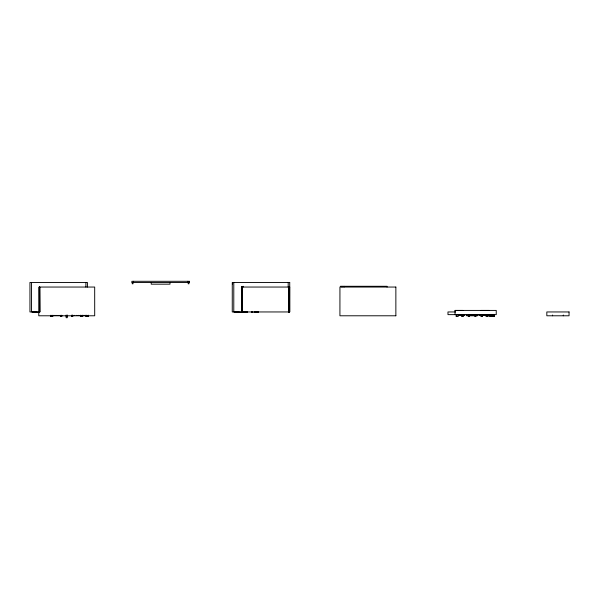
<?xml version="1.0" encoding="UTF-8"?>
<svg xmlns="http://www.w3.org/2000/svg" width="599" height="599" viewBox="0 0 599 599"><rect width="100%" height="100%" fill="white"/><g stroke="black" fill="none" stroke-linecap="round" stroke-linejoin="round"><path stroke-width="0.9" d="M289.714 282.451L232.27 282.451L232.255 311.952L289.729 311.952L289.729 282.451M340.322 286.285L387.051 286.285L387.051 287.048M289.729 287.048L241.434 287.048L241.532 311.952M395.849 287.048L339.94 287.048L339.925 315.785L395.849 315.785M455.045 314.632L455.045 310.417L462.885 310.424M489.181 310.417L481.027 310.417M455.045 310.417L496.242 310.417L496.249 314.632L447.985 314.632L447.97 311.952L455.607 311.952M39.841 311.952L29.95 311.952L29.95 282.451L87.409 282.451L87.424 287.056M32.705 312.416L34.293 312.416L34.278 311.952M34.585 312.416L36.239 312.416L36.239 311.952M235.018 312.416L236.598 312.416L236.583 311.952M243.164 311.952L243.164 312.416L244.819 312.416L244.819 311.952M246.818 312.416L246.803 311.952L246.781 312.416L247.589 312.416L247.589 311.952M52.637 315.403L53.506 315.403M54.516 315.403L55.303 315.403M56.538 315.403L57.227 315.403M58.665 315.403L59.256 315.403M74.239 315.403L74.83 315.403M76.268 315.403L76.957 315.403M78.184 315.403L78.971 315.403M79.981 315.403L80.858 315.403M83.126 315.403L84.137 315.403M84.437 315.403L87.604 315.403M471.039 315.403L470.911 314.632M489.802 315.403L490.873 315.403L490.768 314.632M491.824 315.403L493.681 315.403L493.628 314.632M466.748 315.785L477.478 315.785M66.16 316.549L67.305 316.549M563.3 315.014L563.3 315.785M552.577 315.014L552.577 315.785M494.392 314.632L494.377 315.403M494.182 314.632L494.182 316.549L489.802 316.549L489.802 314.632M494.093 314.632L494.093 316.549M492.902 314.632L492.97 315.403M492.116 314.632L492.116 316.549M491.854 314.632L491.854 316.549M490.064 314.632L490.064 316.549M489.907 314.632L489.907 315.403M489.503 314.632L489.503 315.403L488.492 315.403L488.492 314.632M489.383 314.632L489.383 315.403M488.612 314.632L488.612 315.403M488.088 314.632L488.088 316.549L486.051 316.549L486.074 314.632M487.683 314.632L487.683 316.549M486.223 314.632L486.223 315.403L485.347 315.403L485.347 314.632M485.497 314.632L485.497 315.403M484.336 314.632L484.336 315.403L483.55 315.403L483.55 314.632M484.179 314.632L484.179 315.403M483.715 314.632L483.715 315.403M482.495 314.632L482.495 316.549L480.937 316.549L480.937 314.632M481.978 314.632L481.978 316.549M480.196 314.632L480.196 315.403L479.604 315.403L479.604 314.632M480.016 314.632L480.016 315.403M479.784 314.632L479.784 315.403M477.98 314.632L477.98 315.403L477.493 315.403L477.493 314.632M477.792 314.632L477.792 315.403M477.68 314.632L477.68 315.403M475.883 314.632L475.883 316.549L474.955 316.549L474.955 314.632M475.524 314.632L475.524 316.549M475.314 314.632L475.314 316.549M473.315 314.632L473.375 315.403L473.12 314.632M473.18 314.632L473.18 315.403M469.264 314.632L469.264 316.549L468.336 316.549L468.336 314.632M468.905 314.632L468.905 316.549M468.695 314.632L468.695 316.549M466.726 314.632L466.726 315.403L466.247 315.403L466.247 314.632M466.546 314.632L466.434 315.403M464.622 314.632L464.622 315.403L464.03 315.403L464.03 314.632M464.442 314.632L464.442 315.403M464.21 314.632L464.21 315.403M463.289 314.632L463.289 316.549L461.732 316.549L461.732 314.632M462.772 314.632L462.772 316.549M462.241 314.632L462.241 316.549M460.668 314.632L460.668 315.403L459.882 315.403L459.882 314.632M460.511 314.632L460.511 315.403M460.047 314.632L460.047 315.403M458.871 314.632L458.871 315.403L458.003 315.403L458.003 314.632M458.722 314.632L458.722 315.403M458.153 314.632L458.168 316.549L456.139 316.549L456.139 314.632M456.543 314.632L456.543 316.549M395.864 287.048L395.864 315.785M344.043 286.285L344.043 287.048M341.999 286.285L341.999 287.048M289.676 287.048L289.639 311.952M289.527 287.048L289.587 311.952M289.377 287.048L289.452 311.952M289.295 287.048L289.295 311.952M289.107 287.048L289.205 311.952M289.01 287.048L289.01 311.952M288.92 287.048L288.92 311.952M288.823 287.048L288.725 311.952M288.636 287.048L288.636 311.952M288.553 287.048L288.553 311.952M288.194 282.451L288.194 287.048M258.506 311.952L258.506 312.416L256.26 312.416L256.26 311.952M258.326 311.952L258.326 312.416M258.259 311.952L258.259 312.416M257.989 311.952L257.944 312.416M257.884 311.952L257.884 312.416M257.54 311.952L257.615 312.416M257.383 311.952L257.278 312.416M257.068 311.952L257.061 312.416M256.993 311.952L257.008 312.416M256.896 311.952L256.784 312.416M256.731 311.952L256.724 312.416M256.597 311.952L256.634 312.416M256.432 311.952L256.432 312.416M256.065 311.952L256.065 312.416L255.249 312.416L255.249 311.952M256.028 311.952L256.028 312.416M255.421 311.952L255.421 312.416M255.114 311.952L255.114 312.416L254.058 312.416L254.058 311.952M254.672 311.952L254.672 312.416M254.5 311.952L254.5 312.416M252.179 311.952L252.172 312.416L251.385 312.416L251.385 311.952L251.49 312.416M252.082 311.952L252.089 312.416M251.999 311.952L251.917 312.416M251.835 311.952L251.887 312.416M251.752 311.952L251.73 312.416M251.573 311.952L251.558 312.416M247.477 311.952L247.432 312.416M247.372 311.952L247.305 312.416L247.29 311.952M247.14 311.952L247.125 312.416M246.945 311.952L246.945 312.416M246.459 311.952L246.459 312.416L245.088 312.416L245.088 311.952M246.384 311.952L246.384 312.416M245.38 311.952L245.38 312.416M244.677 311.952L244.699 312.416M244.355 311.952L244.37 312.416M244.145 311.952L244.145 312.416M244.003 311.952L243.935 312.416L243.875 311.952M243.763 311.952L243.741 312.416M243.576 311.952L243.658 312.416M243.479 311.952L243.434 312.416M243.314 311.952L243.321 312.416M243.231 311.952L243.179 312.416M243.142 286.285L243.142 287.048M242.999 311.952L242.999 312.416L242.355 311.952M242.767 311.952L242.767 312.416M242.588 311.952L242.595 312.416M242.475 311.952L242.475 312.416M242.146 287.048L242.056 311.952M242.003 287.048L241.996 312.416L241.165 312.416L241.165 311.952M241.876 287.048L241.876 311.952M241.711 287.048L241.794 311.952M241.622 287.048L241.622 311.952M240.087 311.952L240.087 312.416L238.821 312.416L238.821 311.952M239.106 311.952L239.106 312.416M238.544 311.952L238.544 312.416L236.89 312.416L236.904 311.952M238.409 311.952L238.402 312.416M238.26 311.952L238.29 312.416M238.08 311.952L238.095 312.416M237.87 311.952L237.87 312.416M237.736 311.952L237.736 312.416M237.661 311.952L237.601 312.416M237.474 311.952L237.474 312.416M237.391 311.952L237.384 312.416M237.241 311.952L237.309 312.416M237.159 311.952L237.159 312.416M237.047 311.952L236.957 312.416M236.553 311.952L236.485 312.416M236.388 311.952L236.388 312.416M236.208 311.952L236.306 312.416M236.141 311.952L236.148 312.416M236.043 312.416L235.991 311.952L235.931 312.416M235.804 311.952L235.804 312.416M235.624 311.952L235.669 312.416M235.467 311.952L235.467 312.416M235.332 311.952L235.325 312.416L235.22 311.952M235.122 311.952L235.122 312.416L235.025 311.952M233.79 282.451L233.79 311.952M232.637 282.451L232.637 283.986M188.962 282.451L188.962 283.791L188.191 283.791L188.191 282.451M187.809 281.298L187.809 282.451M169.996 282.451L169.996 284.173L151.218 284.173L151.218 282.451M133.405 281.298L133.405 282.451M133.015 282.451L133.015 283.791L132.252 283.791L132.252 282.451M88.367 315.276L88.367 316.549L85.994 316.549L85.994 315.276M88.218 315.276L88.218 316.549M86.144 315.276L86.144 316.549M85.889 282.451L85.889 287.048M82.722 315.276L82.722 316.549L80.685 316.549L80.685 315.276M82.318 315.276L82.318 316.549M81.097 315.276L81.097 316.549M72.793 315.276L72.793 316.549L71.648 316.549L71.648 315.276M72.239 315.276L72.239 316.549M72.097 315.014L72.097 315.785M67.305 315.014L67.305 317.702L66.16 317.702L66.16 315.014M61.847 315.276L61.847 316.549L60.694 316.549L60.694 315.276M61.248 315.276L61.248 316.549M52.802 315.276L52.802 316.549L50.773 316.549L50.773 315.276M51.177 315.276L51.177 316.549M39.819 287.048L39.819 311.952L39.699 287.048M39.564 287.048L39.639 311.952M39.407 287.048L39.489 311.952M39.317 287.048L39.317 311.952M39.22 287.048L39.22 311.952M39.13 311.952L39.13 287.048L94.687 287.048L94.702 315.785L38.778 315.785L38.763 312.079M38.86 311.952L38.86 312.416M37.782 311.952L37.782 312.416L36.509 312.416L36.509 311.952M36.801 311.952L36.801 312.416M36.12 311.952L36.097 312.416M35.947 311.952L35.97 312.416M35.775 311.952L35.79 312.416M35.566 311.952L35.566 312.416M35.423 311.952L35.423 312.416M35.356 311.952L35.296 312.416M35.161 311.952L35.184 312.416M35.079 311.952L35.079 312.416M34.997 311.952L35.004 312.416M34.884 311.952L34.854 312.416M34.735 312.416L34.652 311.952L34.6 312.416M34.18 311.952L34.24 312.416M34.083 311.952L34.083 312.416M33.971 311.952L33.978 312.416M33.836 311.952L33.836 312.416M33.739 311.952L33.686 312.416M33.626 311.952L33.626 312.416M33.499 311.952L33.499 312.416M33.364 311.952L33.319 312.416M33.162 311.952L33.252 312.416M33.027 312.416L33.05 311.952L32.915 312.416M32.818 311.952L32.818 312.416M32.705 311.952L32.72 312.416M31.485 282.451L31.485 311.952M189.329 281.298L131.885 281.298L131.87 282.451L189.329 282.451L189.344 281.298M569.05 311.952L546.827 311.952L546.827 315.785L569.05 315.785L569.05 311.952M244.549 312.416L244.549 311.952L244.527 312.416"/></g></svg>
